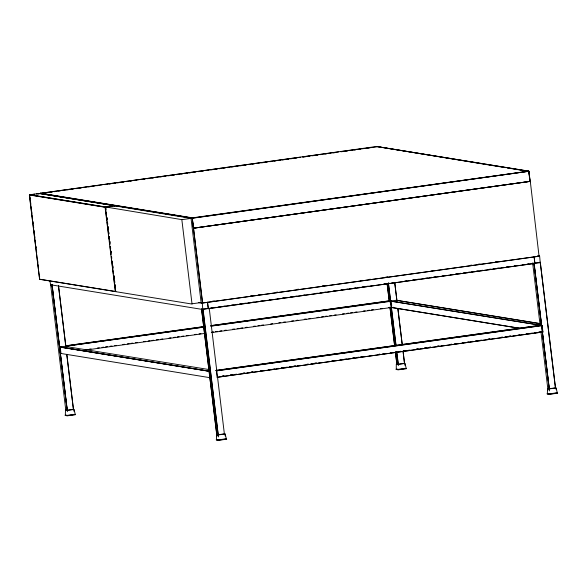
<?xml version="1.0" encoding="UTF-8"?>
<svg xmlns="http://www.w3.org/2000/svg" width="587" height="587" viewBox="0 0 587 587"><rect width="100%" height="100%" fill="white"/><g stroke="black" fill="none" stroke-linecap="round" stroke-linejoin="round"><path stroke-width="0.88" d="M65.355 410.144L67.189 410.408L73.999 409.462L75.246 414.246L67.41 415.347L65.326 415.038L65.487 410.108M216.442 434.651L218.276 434.923L225.137 433.962L226.34 438.76L218.503 439.861L216.412 439.553L216.574 434.615M396.298 364.138L396.269 369.04L398.36 369.348L406.189 368.254L404.993 363.441L398.052 364.417L396.43 364.109M547.392 388.645L549.219 388.917L556.08 387.963L557.283 392.754L549.447 393.855L547.363 393.547L547.524 388.616M111.376 206.389L114.898 205.736L115.001 206.176M201.136 302.797L191.039 218.371L181.838 219.67L192.03 304.059L115.39 291.607M539.042 256.13L530.325 181.581L529.907 181.354M390.81 301.138L540.634 325.264L390.81 301.138L391.668 307.529L518.754 328.148M40.532 193.204L40.187 193.637L40.532 193.204L192.433 217.85L528.792 171.147L530.252 181.728M204.195 326.996L60.204 346.983L60.997 353.528M38.397 268.853L29.489 194.811L39.219 193.431L114.832 205.692L105.513 207.013L105.117 207.541L115.316 291.46L115.749 291.123M530.178 181.354L193.483 228.16L202.427 302.687L202.823 302.87M193.453 228.534L193.747 228.138M539.424 256.137L202.28 303.002L202.786 309.32L540.209 262.683L539.658 256.218L537.685 255.807L539.563 256.145M529.834 181.596C530.589 180.869 529.357 181.522 530.332 181.691M539.306 255.844L539.137 256.24M534.83 263.416L534.214 256.857M542.931 331.993L542.146 325.506L216.339 370.757L217.131 377.302L542.894 332.015M29.754 195.178L29.82 194.679L105.433 206.94L105.954 210.212M40.18 193.512L192.118 218.071L193.563 228.204L530.098 181.383L528.858 171.287L192.323 218.085L40.327 193.277L40.187 193.637M115.771 291.409L115.852 291.189M207.556 302.298L208.304 308.806L207.49 302.276M217.161 377.28L542.938 331.912M529.885 181.222L528.784 171.14L376.619 146.515L483.783 164.133M202.625 302.892L192.228 217.924L192.103 218.291L528.924 171.25L376.663 146.479L40.283 193.306M530.149 181.376L193.343 228.189L193.754 227.947M534.082 256.908L534.86 263.394M29.732 194.891L29.365 195.251L39.593 279.192L115.316 291.46M29.489 194.811L105.271 207.101M40.268 193.417L102.079 184.802M39.578 279.17L40.07 279.361M50.753 284.401L51.979 284.666L67.395 411.678M541.493 325.631L533.928 263.13L540.297 262.257L555.529 388.161M75.54 414.473L67.16 415.633L65.172 415.258M75.562 414.679L67.278 415.831L65.194 415.471M406.483 368.467L398.191 369.619L396.115 369.252M406.556 368.665L398.133 369.839L396.144 369.465M226.626 438.981L218.254 440.14L216.258 439.766M226.707 439.179L218.276 440.353L216.287 439.979M557.621 392.967L549.285 394.134L547.069 393.804M547.231 393.972L549.227 394.347L557.65 393.18L556.263 392.945M103.884 184.545L300.493 157.221M302.305 156.971L338.545 151.93M340.357 151.681L377.096 146.823M32.219 194.546L34.699 194.202M36.357 193.967L39.16 193.879M41.391 193.453L44.106 193.079M45.918 192.83L47.73 192.573M50.445 192.198L52.258 191.942M54.07 191.692L55.882 191.443M58.605 191.061L60.417 190.812M63.132 190.437L64.944 190.181M66.757 189.931L68.569 189.682M71.284 189.3L73.096 189.051M75.818 188.669L77.631 188.42M79.443 188.17L81.255 187.913M83.97 187.539L85.783 187.282M88.498 186.908L90.31 186.659M92.122 186.402L93.935 186.152M96.657 185.771L98.469 185.521M104.809 184.641L107.531 184.259M109.336 184.01L111.148 183.76M113.871 183.379L115.683 183.129M117.495 182.88L119.308 182.623M122.023 182.249L123.835 181.999M126.557 181.618L128.37 181.368M130.175 181.112L131.987 180.862M134.709 180.488L136.522 180.231M142.861 179.351L144.673 179.101M147.396 178.719L149.208 178.47M151.923 178.088L153.735 177.839M155.548 177.59L157.36 177.333M160.075 176.958L161.887 176.709M163.7 176.452L165.512 176.203M168.234 175.821L170.047 175.572M172.761 175.197L174.574 174.941M176.386 174.691L179.101 174.317M180.913 174.06L182.726 173.811M185.448 173.429L187.26 173.18M189.073 172.93L190.885 172.673M193.6 172.299L195.412 172.05M198.127 171.668L199.94 171.419M201.752 171.162L203.564 170.912M206.286 170.538L208.099 170.281M210.814 169.907L212.626 169.65M214.438 169.401L217.153 169.027M218.966 168.77L220.778 168.52M223.5 168.139L225.313 167.889M227.125 167.64L228.937 167.383M231.652 167.009L233.465 166.759M236.179 166.378L237.992 166.128M239.804 165.879L242.526 165.497M244.339 165.248L246.151 164.991M248.866 164.617L250.678 164.367M252.491 164.111L254.303 163.861M257.018 163.48L258.83 163.23M261.553 162.856L263.365 162.599M265.177 162.35L266.99 162.1M269.704 161.719L271.517 161.469M274.232 161.087L276.044 160.838M277.856 160.589L280.579 160.207M282.391 159.958L284.203 159.701M286.918 159.326L288.731 159.077M290.543 158.82L292.355 158.571M295.07 158.196L296.883 157.94M303.23 157.059L305.944 156.685M307.757 156.428L309.569 156.179M312.291 155.797L314.104 155.548M315.909 155.298L317.721 155.041M320.443 154.667L322.256 154.418M324.971 154.036L326.783 153.787M328.595 153.53L330.408 153.28M333.13 152.906L334.942 152.649M341.282 151.769L343.094 151.519M345.809 151.138L347.621 150.888M350.344 150.514L352.156 150.257M353.968 150.008L355.781 149.758M358.496 149.377L360.308 149.127M366.648 148.247L369.37 147.865M371.182 147.616L372.994 147.359M110.672 206.587L105.344 207.358L106.871 220.25M192.118 303.787L201.224 302.518M212.487 301.182L214.336 300.911M250.583 295.892L252.432 295.613M258.742 294.755L260.591 294.483M275.978 292.363L277.79 292.106M296.875 289.435L298.688 289.186M322.234 285.928L324.083 285.656M360.33 280.637L362.179 280.359M368.497 279.5L370.338 279.221M385.725 277.101L387.574 276.829M431.988 270.673L433.83 270.402M470.077 265.375L471.926 265.104M478.273 264.223L480.093 263.967M495.479 261.846L497.321 261.575M539.02 256.255L202.757 303.024L200.791 302.643M210.594 308.087L212.406 307.83M214.182 307.544L216.031 307.331M218.716 306.913L220.565 306.7M223.287 306.319L225.107 306.069M231.41 305.152L233.266 304.932M235.989 304.558L237.801 304.301M239.577 304.015L241.433 303.802M244.111 303.384L245.968 303.171M248.69 302.789L250.502 302.54M252.278 302.254L254.127 302.034M256.812 301.623L258.662 301.402M260.474 301.153L262.294 300.896M269.506 299.854L271.363 299.641M277.673 298.724L279.522 298.504M282.244 298.123L284.057 297.873M290.411 296.993L292.223 296.736M294.945 296.362L296.758 296.105M303.068 295.188L304.924 294.975M307.639 294.593L309.459 294.344M315.762 293.427L317.618 293.207M320.341 292.832L322.153 292.575M323.929 292.289L325.785 292.077M328.463 291.658L330.32 291.445M333.042 291.064L334.854 290.814M341.164 289.897L343.013 289.677M345.736 289.303L347.548 289.046M349.324 288.76L351.18 288.54M353.858 288.129L355.715 287.916M358.437 287.535L360.249 287.285M362.025 286.999L363.874 286.779M366.559 286.368L368.409 286.148M371.131 285.766L372.95 285.517M379.253 284.6L381.11 284.379M383.832 284.005L385.644 283.756M387.42 283.462L389.276 283.25M391.955 282.839L393.811 282.618M404.656 281.07L406.505 280.85M412.815 279.933L414.671 279.72M417.394 279.339L419.206 279.089M425.516 278.172L427.365 277.952M430.088 277.578L431.9 277.321M433.676 277.035L435.532 276.815M442.789 275.809L444.601 275.56M450.911 274.643L452.768 274.423M455.483 274.041L457.302 273.791M459.071 273.505L460.927 273.285M463.605 272.874L465.462 272.654M468.184 272.28L469.996 272.03M471.809 271.774L473.628 271.524M476.306 271.113L478.163 270.893M480.885 270.512L482.697 270.262M489.008 269.345L490.857 269.125M493.579 268.751L495.391 268.494M497.167 268.208L499.023 267.995M501.702 267.577L503.558 267.364M506.28 266.982L508.093 266.733M514.403 265.816L516.252 265.595M522.562 264.678L524.418 264.466M527.097 264.047L528.953 263.834M208.348 308.703L534.874 263.314M65.759 345.809L203.726 326.614M210.953 325.631L389.746 300.757M65.751 345.897L203.682 326.724M210.938 325.712L389.702 300.867M211.415 325.946L396.225 300.273L540.671 323.753M65.326 346.257L204.232 327.084M210.586 326.203L391.184 301.248M89.268 349.177L91.088 348.927M97.398 348.01L99.254 347.79M101.977 347.416L103.789 347.159M105.565 346.873L107.421 346.653M110.099 346.242L111.956 346.029M114.678 345.648L116.497 345.398M122.808 344.474L124.664 344.261M127.386 343.879L129.199 343.63M130.974 343.344L132.831 343.124M135.509 342.713L137.365 342.492M143.676 341.575L145.532 341.355M148.218 340.944L150.067 340.731M151.886 340.475L153.699 340.225M156.384 339.807L158.233 339.594M160.955 339.213L162.775 338.963M169.085 338.046L170.942 337.826M173.664 337.452L175.476 337.195M177.252 336.909L179.108 336.689M181.831 336.314L183.643 336.058M186.365 335.683L188.178 335.434M194.495 334.509L196.352 334.297M199.074 333.915L200.886 333.665M211.775 332.154L213.587 331.897M215.363 331.611L217.219 331.391M219.905 330.98L221.754 330.76M224.476 330.386L226.296 330.129M232.606 329.212L234.462 328.999M237.185 328.617L238.997 328.368M240.773 328.082L242.629 327.862M245.307 327.451L247.164 327.23M253.474 326.313L255.33 326.093M258.016 325.682L259.865 325.462M261.641 325.176L263.497 324.963M270.754 323.951L272.573 323.701M278.884 322.784L280.74 322.564M283.462 322.182L285.275 321.933M291.585 321.016L293.441 320.796M296.164 320.421L297.983 320.164M304.293 319.247L306.15 319.035M308.872 318.653L310.684 318.403M316.995 317.486L318.851 317.266M321.573 316.885L323.386 316.635M325.161 316.349L327.018 316.129M329.703 315.718L331.552 315.498M334.274 315.124L336.094 314.867M342.404 313.95L344.261 313.737M346.983 313.355L348.795 313.106M350.571 312.82L352.427 312.6M355.106 312.189L356.962 311.968M363.272 311.051L365.129 310.831M367.814 310.42L369.663 310.2M371.439 309.914L373.295 309.701M380.552 308.689L382.372 308.439M388.682 307.522L390.494 307.265M85.174 350.153L204.995 333.394M211.305 332.624L391.925 307.412M393.547 307.302L391.668 307.529M215.869 370.434L540.759 325.257L215.862 370.522M216.412 370.881L542.175 325.602M222.099 376.164L223.918 375.915M232.085 374.777L230.265 375.027L232.122 374.814M242.974 373.266L244.786 373.009L243.011 373.295M251.141 372.129L252.953 371.879L251.177 372.165M268.376 369.729L270.196 369.48M276.543 368.599L278.363 368.343L276.587 368.629M282.897 367.711L281.085 367.968L282.934 367.748M291.064 366.582L289.252 366.831L291.101 366.611M293.786 366.2L295.599 365.95L293.823 366.237M306.487 364.432L308.307 364.182M316.474 363.045L314.654 363.302L316.51 363.082M319.196 362.671L321.008 362.414M333.717 360.653L331.897 360.902L333.754 360.682M341.883 359.515L340.064 359.765L341.92 359.552M352.772 358.004L354.585 357.747L352.809 358.033M360.939 356.867L362.751 356.617M378.175 354.467L379.994 354.218L378.219 354.504M390.883 352.706L392.696 352.449L390.92 352.736M400.862 351.32L399.05 351.569L400.906 351.349M403.585 350.938L405.397 350.688M418.105 348.92L416.293 349.17L418.142 348.957M428.994 347.409L430.807 347.152L429.031 347.438M437.161 346.271L438.973 346.022M441.695 345.64L443.515 345.391L441.74 345.677M451.682 344.253L449.862 344.503L451.719 344.29M462.571 342.742L464.383 342.485M470.737 341.605L472.55 341.348M487.973 339.205L489.793 338.956M502.494 337.187L500.682 337.444L502.538 337.224M513.383 335.676L515.203 335.426M534.258 332.778L536.07 332.521M538.793 332.147L540.605 331.89M222.143 376.201L223.955 375.944M234.844 374.433L236.656 374.183M247.545 372.672L249.365 372.415M260.254 370.903L262.066 370.646M268.42 369.766L270.233 369.517M272.955 369.135L274.767 368.885M285.656 367.374L287.476 367.117M297.455 365.73L300.177 365.349M306.531 364.468L308.344 364.219M311.066 363.837L312.886 363.588M319.233 362.7L321.052 362.45M327.399 361.57L329.219 361.313M344.642 359.171L346.455 358.921M357.344 357.402L359.163 357.153M360.976 356.903L362.788 356.647M370.052 355.641L371.865 355.384M382.753 353.873L384.566 353.623M395.462 352.105L397.274 351.855M403.629 350.975L405.441 350.718M408.163 350.344L409.975 350.087M420.864 348.575L422.684 348.326M437.198 346.308L439.017 346.051M454.441 343.909L456.253 343.659M462.607 342.771L464.42 342.522M467.142 342.14L468.962 341.891M470.774 341.641L472.586 341.385M475.309 341.01L477.128 340.753M479.85 340.379L481.663 340.122M488.017 339.242L489.829 338.993M492.552 338.611L494.371 338.361M505.26 336.843L507.073 336.593M513.427 335.713L515.239 335.456M517.961 335.082L519.774 334.825M530.663 333.313L532.482 333.064M534.295 332.807L536.107 332.558M538.829 332.176L540.649 331.926M216.867 436.64L216.603 434.439L218.305 434.718L224.931 433.793L225.195 436.002M376.619 146.515L377.023 146.611M218.173 435.055L202.875 309.151L209.236 308.278L224.41 434.197M114.546 205.677L114.957 205.92M193.343 228.189L192.323 218.085M50.629 284.812L49.924 281.144M485.596 164.426L505.488 167.647M507.293 167.941L528.997 171.463M29.401 194.972L105.139 207.277M396.225 300.273L540.576 323.672M391.573 307.456L520.456 328.36M200.937 302.753L202.537 303.009L202.324 302.687M198.465 302.562L202.075 303.149M39.777 279.339L115.58 291.6M50.387 284.732L203.073 309.547M396.46 363.925L398.162 364.204L404.788 363.28L405.052 365.488M209.618 369.649L65.693 346.484M60.204 346.983L208.913 371.101M60.065 347.027L209.684 371.3M59.991 347.13L209.61 371.395M60.755 353.44L209.706 377.646M65.509 409.931L67.212 410.203L73.845 409.286L74.109 411.487M191.039 218.371L38.933 193.409L38.859 193.915M181.933 219.641L105.792 206.998L105.946 209.324M115.507 291.445L113.585 275.707M556.058 389.262L555.874 387.794L549.249 388.711L547.546 388.433L547.81 390.641M540.231 262.272L555.471 388.176M534.104 263.13L549.337 389.034M533.994 263.137L549.52 390.92M542.263 331.971L549.168 389.034M532.636 262.888L540.143 325.411M540.965 331.728L547.928 389.724M394.809 283.051L397.01 301.175M397.883 308.41L402.271 344.657M404.575 363.676L403.034 350.982L404.509 363.691M394.757 283.073L396.951 301.19M397.825 308.439L402.212 344.672M391.5 303.824L391.705 305.548M388.411 283.029L396.078 345.523M396.739 351.87L398.382 364.542M388.345 283.029L395.909 345.53M396.673 351.87L398.338 365.672M387.163 283.69L389.357 301.806M390.12 308.146L394.728 346.191M395.491 352.53L396.915 364.307M387.097 283.704L389.298 301.828M389.951 307.258L394.669 346.213M395.322 351.642L396.863 364.329M218.305 434.718L218.569 436.919M203.043 309.144L218.276 435.048M201.576 308.909L216.926 435.715M201.517 308.923L216.867 435.745M106.276 212.054L106.496 213.866M106.937 217.506L107.157 219.325M107.487 222.055L107.707 223.874M108.037 226.604L108.257 228.424M108.698 232.063L108.918 233.883M109.248 236.612L109.468 238.432M109.798 241.162L110.018 242.981M110.459 246.613L110.679 248.433M111.009 251.163L111.229 252.982M112.22 261.171L112.44 262.991M112.77 265.72L112.99 267.54M113.981 275.721L114.201 277.541M114.531 280.27L114.751 282.09M115.081 284.82L115.301 286.639M106.284 212.942L106.504 214.761M106.834 217.483L107.164 220.213M107.384 222.033L107.715 224.762M107.935 226.575L108.265 229.304M108.595 232.034L108.815 233.853M109.145 236.576L109.475 239.305M109.696 241.125L110.026 243.847M110.356 246.577L110.576 248.396M110.906 251.126L111.126 252.938M111.567 256.578L111.787 258.397M112.117 261.12L112.337 262.939M112.667 265.669L112.998 268.398M113.328 271.121L113.548 272.94M113.878 275.67L114.208 278.392M114.428 280.212L114.759 282.941M114.979 284.761L115.309 287.483M107.091 222.069L108.632 234.793M108.852 236.612L109.182 239.342M109.402 241.162L109.842 244.794M110.062 246.613L110.393 249.343M110.613 251.163L111.053 254.795M111.273 256.614L111.603 259.344M111.824 261.156L113.364 273.887M58.495 285.59L65.847 346.286M66.823 354.431L73.514 409.697M58.436 285.62L65.781 346.301M66.764 354.46L73.456 409.711M52.089 284.658L67.322 410.562M51.913 284.666L67.153 410.57M50.621 284.416L65.803 410.35M29.974 196.997L30.194 198.817M30.634 202.449L30.854 204.269M31.184 206.998L31.404 208.818M31.735 211.54L31.955 213.36M32.285 216.089L32.615 218.812M32.945 221.541L33.166 223.361M33.496 226.09L33.716 227.903M34.046 230.632L34.376 233.362M34.706 236.084L34.927 237.904M35.257 240.633L35.477 242.453M35.917 246.085L36.137 247.905M36.467 250.634L36.688 252.454M37.678 260.635L37.891 262.448M38.221 265.177L38.441 266.997M39.432 275.178L39.652 276.998M38.617 270.673L39.608 278.854M426.272 347.783L424.46 348.04L426.309 347.82M510.661 336.05L508.848 336.307L510.705 336.087M527.904 333.658L526.091 333.908L527.94 333.695"/></g></svg>
